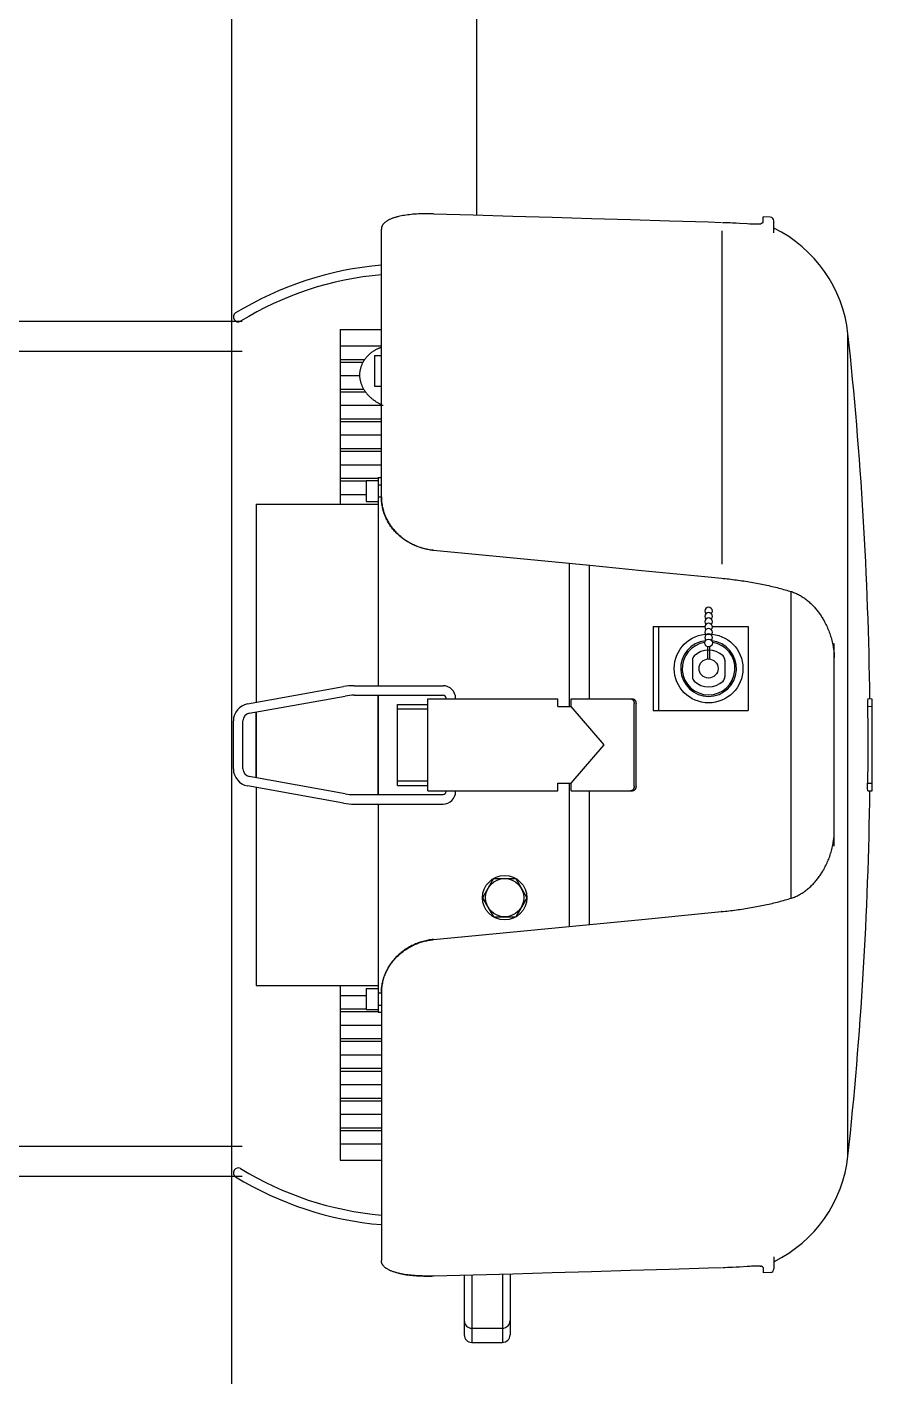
# Model space of a CAD drawing. Header units: millimetres. Extents: x -139278 to 641613, y -260926 to 217780.
# Drawn here: x 234528.3 to 234752.6, y 29553.1 to 29911 of the extents above; entities that cross this region are included whole.
import ezdxf

# ---------------------------------------------------------------- set-up
doc = ezdxf.new("R2010")
doc.units = ezdxf.units.MM

msp = doc.modelspace()

# ---------------------------------------------------------------- linework, layer by layer
msp.add_line((234582.685, 28990.722), (234582.685, 30721.392))
at = {"ltscale": 4}
for p, q in [((234647.671, 29955.354), (234647.671, 29860.963)), ((234725.622, 29860.545), (234723.745, 29860.643)), ((234723.745, 29859.301), (234723.745, 29860.643)), ((234622.39, 29786.318), (234622.39, 29857.334)), ((234712.825, 29768.469), (234712.825, 29856.947)), ((234726.583, 29856.354), (234726.583, 29859.533)), ((234471.171, 29832.955), (234585.471, 29832.955)), ((234611.435, 29830.708), (234622.39, 29830.708)), ((234611.435, 29830.708), (234611.435, 29784.378)), ((234746.237, 29720.525), (234746.237, 29829.607)), ((234471.171, 29824.955), (234585.471, 29824.955)), ((234611.435, 29826.408), (234622.39, 29826.408)), ((234620.557, 29823.848), (234622.39, 29823.848)), ((234620.557, 29823.848), (234620.557, 29815.74)), ((234611.435, 29822.825), (234618.002, 29822.825)), ((234611.435, 29822.108), (234617.545, 29822.108)), ((234611.435, 29818.524), (234616.604, 29818.524)), ((234611.435, 29814.941), (234617.671, 29814.941)), ((234611.435, 29814.224), (234618.144, 29814.224)), ((234620.557, 29815.74), (234622.39, 29815.74)), ((234611.435, 29810.641), (234622.882, 29810.641)), ((234611.435, 29807.058), (234622.39, 29807.058)), ((234611.435, 29806.341), (234622.39, 29806.341)), ((234611.435, 29802.757), (234622.39, 29802.757)), ((234611.435, 29799.174), (234622.39, 29799.174)), ((234611.435, 29798.457), (234622.39, 29798.457)), ((234611.435, 29794.874), (234622.39, 29794.874)), ((234611.435, 29791.29), (234621.571, 29791.29)), ((234611.435, 29790.574), (234618.385, 29790.574)), ((234618.385, 29790.713), (234618.385, 29785.138)), ((234618.385, 29790.713), (234621.571, 29790.713)), ((234621.571, 29791.473), (234622.39, 29791.473)), ((234621.571, 29791.473), (234621.571, 29784.378)), ((234621.571, 29790.713), (234621.571, 29785.138)), ((234621.571, 29789.547), (234622.39, 29789.547)), ((234589.137, 29784.378), (234621.571, 29784.378)), ((234589.137, 29784.378), (234589.137, 29731.807)), ((234611.435, 29786.99), (234618.385, 29786.99)), ((234618.385, 29785.138), (234621.571, 29785.138)), ((234621.571, 29786.304), (234622.39, 29786.304)), ((234621.571, 29784.378), (234621.571, 29736.233)), ((234672.248, 29768.703), (234672.248, 29730.71)), ((234677.53, 29768.189), (234677.53, 29732.737)), ((234731.034, 29761.249), (234731.034, 29679.863)), ((234694.53, 29751.945), (234708.241, 29751.945)), ((234694.53, 29751.945), (234694.53, 29729.647)), ((234695.965, 29751.945), (234695.965, 29729.647)), ((234710.244, 29751.945), (234719.782, 29751.945)), ((234719.782, 29751.945), (234719.782, 29729.647)), ((234708.989, 29746.579), (234708.989, 29743.317)), ((234709.496, 29746.579), (234709.496, 29743.317)), ((234742.597, 29720.525), (234742.597, 29747.396)), ((234704.935, 29743.031), (234704.935, 29738.561)), ((234713.55, 29743.031), (234713.55, 29738.561)), ((234586.865, 29731.398), (234612.365, 29735.985)), ((234615.146, 29736.233), (234638.754, 29736.233)), ((234587.313, 29728.905), (234612.814, 29733.492)), ((234615.146, 29733.7), (234638.754, 29733.7)), ((234621.571, 29707.35), (234621.571, 29733.7)), ((234621.571, 29733.7), (234621.571, 29707.35)), ((234626.643, 29731.268), (234634.751, 29731.268)), ((234626.643, 29709.783), (234626.643, 29731.268)), ((234634.751, 29708.313), (234634.751, 29732.737)), ((234634.751, 29732.737), (234669.208, 29732.737)), ((234639.565, 29732.737), (234639.565, 29732.889)), ((234642.098, 29732.737), (234642.098, 29732.889)), ((234669.208, 29730.71), (234669.208, 29732.737)), ((234669.208, 29730.71), (234672.755, 29730.71)), ((234672.755, 29730.71), (234672.755, 29732.737)), ((234672.755, 29732.737), (234689.055, 29732.737)), ((234681.534, 29720.525), (234672.755, 29730.71)), ((234689.484, 29709.529), (234689.484, 29731.521)), ((234689.984, 29709.529), (234689.984, 29731.521)), ((234752.631, 29732.688), (234751.498, 29732.707)), ((234752.631, 29708.362), (234752.631, 29732.688)), ((234589.137, 29711.817), (234589.137, 29729.233)), ((234589.137, 29729.233), (234589.137, 29711.817)), ((234626.643, 29730.051), (234634.751, 29730.051)), ((234694.53, 29729.647), (234719.782, 29729.647)), ((234752.631, 29730.661), (234751.451, 29730.681)), ((234583.112, 29714.14), (234583.112, 29726.91)), ((234585.645, 29714.14), (234585.645, 29726.91)), ((234672.755, 29710.34), (234681.534, 29720.525)), ((234742.597, 29693.654), (234742.597, 29720.525)), ((234746.237, 29611.443), (234746.237, 29720.525)), ((234612.365, 29705.065), (234586.865, 29709.652)), ((234612.814, 29707.558), (234587.313, 29712.145)), ((234589.137, 29709.243), (234589.137, 29656.672)), ((234626.643, 29710.999), (234634.751, 29710.999)), ((234626.643, 29709.783), (234634.751, 29709.783)), ((234669.208, 29710.34), (234672.755, 29710.34)), ((234669.208, 29708.313), (234669.208, 29710.34)), ((234672.248, 29710.34), (234672.248, 29672.405)), ((234672.755, 29708.313), (234672.755, 29710.34)), ((234751.451, 29710.369), (234752.631, 29710.389)), ((234615.146, 29707.35), (234638.754, 29707.35)), ((234634.751, 29708.313), (234669.208, 29708.313)), ((234639.565, 29708.161), (234639.565, 29708.313)), ((234642.098, 29708.161), (234642.098, 29708.313)), ((234672.755, 29708.313), (234689.055, 29708.313)), ((234677.53, 29708.313), (234677.53, 29672.919)), ((234751.498, 29708.343), (234752.631, 29708.362)), ((234615.146, 29704.817), (234638.754, 29704.817)), ((234621.571, 29704.817), (234621.571, 29656.672)), ((234652.193, 29685.051), (234649.267, 29679.983)), ((234652.193, 29685.051), (234658.045, 29685.051)), ((234658.045, 29685.051), (234660.971, 29679.983)), ((234649.267, 29679.983), (234652.193, 29674.916)), ((234660.971, 29679.983), (234658.045, 29674.916)), ((234652.193, 29674.916), (234658.045, 29674.916)), ((234589.137, 29656.672), (234621.571, 29656.672)), ((234611.435, 29656.672), (234611.435, 29610.342)), ((234618.385, 29655.912), (234618.385, 29650.337)), ((234618.385, 29655.912), (234621.571, 29655.912)), ((234621.571, 29656.672), (234621.571, 29649.577)), ((234621.571, 29655.912), (234621.571, 29650.337)), ((234611.435, 29654.06), (234618.385, 29654.06)), ((234621.571, 29654.746), (234622.39, 29654.746)), ((234622.39, 29654.732), (234622.39, 29583.716)), ((234611.435, 29650.476), (234618.385, 29650.476)), ((234611.435, 29649.76), (234621.571, 29649.76)), ((234618.385, 29650.337), (234621.571, 29650.337)), ((234621.571, 29651.503), (234622.39, 29651.503)), ((234621.571, 29649.577), (234622.39, 29649.577)), ((234611.435, 29646.176), (234622.39, 29646.176)), ((234611.435, 29642.593), (234622.39, 29642.593)), ((234611.435, 29641.876), (234622.39, 29641.876)), ((234611.435, 29638.293), (234622.39, 29638.293)), ((234611.435, 29634.709), (234622.39, 29634.709)), ((234611.435, 29633.993), (234622.39, 29633.993)), ((234611.435, 29630.409), (234622.39, 29630.409)), ((234611.435, 29626.826), (234622.39, 29626.826)), ((234611.435, 29626.109), (234622.39, 29626.109)), ((234611.435, 29622.526), (234622.39, 29622.526)), ((234611.435, 29618.942), (234622.39, 29618.942)), ((234611.435, 29618.225), (234622.39, 29618.225)), ((234471.171, 29614.064), (234585.471, 29614.064)), ((234611.435, 29614.642), (234622.39, 29614.642)), ((234611.435, 29610.342), (234622.39, 29610.342)), ((234471.171, 29606.064), (234585.471, 29606.064)), ((234726.583, 29584.696), (234726.583, 29581.517)), ((234723.745, 29581.749), (234723.745, 29580.407)), ((234725.622, 29580.505), (234723.745, 29580.407)), ((234644.376, 29579.834), (234644.376, 29563.992)), ((234646.403, 29579.891), (234646.403, 29561.965)), ((234654.511, 29580.123), (234654.511, 29561.965)), ((234656.538, 29580.181), (234656.538, 29563.992)), ((234646.403, 29565.739), (234654.511, 29565.739)), ((234646.403, 29561.965), (234654.511, 29561.965))]:
    msp.add_line(p, q, dxfattribs=at)
for points in [[(234636.268, 29861.443), (234635.748, 29861.455), (234635.231, 29861.462), (234634.716, 29861.464), (234634.204, 29861.462), (234633.696, 29861.454), (234633.193, 29861.441), (234632.695, 29861.423), (234632.203, 29861.4), (234631.717, 29861.371), (234631.239, 29861.338), (234630.767, 29861.299), (234630.304, 29861.255), (234629.849, 29861.206), (234629.403, 29861.152), (234628.967, 29861.092), (234628.542, 29861.026), (234628.127, 29860.956), (234627.723, 29860.88), (234627.331, 29860.799), (234626.951, 29860.712), (234626.736, 29860.659), (234626.526, 29860.605), (234626.32, 29860.549), (234626.119, 29860.491), (234625.922, 29860.431), (234625.73, 29860.369), (234625.542, 29860.306), (234625.36, 29860.24), (234625.182, 29860.174), (234625.009, 29860.105), (234624.842, 29860.035), (234624.679, 29859.962), (234624.522, 29859.889), (234624.37, 29859.813), (234624.223, 29859.736), (234624.081, 29859.657), (234623.945, 29859.577), (234623.814, 29859.495), (234623.689, 29859.411), (234623.57, 29859.326), (234623.456, 29859.239), (234623.347, 29859.151), (234623.244, 29859.061), (234623.147, 29858.97), (234623.056, 29858.877), (234622.971, 29858.783), (234622.891, 29858.687), (234622.817, 29858.59), (234622.749, 29858.492), (234622.687, 29858.393), (234622.63, 29858.292), (234622.58, 29858.19), (234622.536, 29858.087), (234622.497, 29857.982), (234622.464, 29857.877), (234622.438, 29857.77), (234622.417, 29857.662), (234622.402, 29857.554), (234622.393, 29857.444), (234622.39, 29857.334)], [(234636.268, 29861.443), (234646.801, 29861.147), (234657.297, 29860.847), (234667.755, 29860.543), (234678.177, 29860.234), (234688.561, 29859.921), (234698.907, 29859.604), (234709.215, 29859.282), (234712.642, 29859.174)], [(234712.906, 29859.166), (234713.594, 29859.146), (234714.274, 29859.122), (234714.945, 29859.096), (234715.604, 29859.067), (234716.565, 29859.019), (234717.488, 29858.968), (234719.459, 29858.854), (234720.211, 29858.813), (234720.679, 29858.79), (234721.118, 29858.772), (234721.527, 29858.759), (234721.813, 29858.754), (234722.081, 29858.753), (234722.331, 29858.756), (234722.561, 29858.763), (234722.705, 29858.771), (234722.839, 29858.781), (234722.964, 29858.794), (234723.081, 29858.808)], [(234723.639, 29859.075), (234723.604, 29859.041), (234723.565, 29859.007), (234723.521, 29858.975), (234723.472, 29858.943), (234723.418, 29858.914), (234723.36, 29858.887), (234723.297, 29858.862), (234723.229, 29858.84), (234723.158, 29858.822), (234723.081, 29858.808)], [(234723.639, 29859.075), (234723.677, 29859.12), (234723.706, 29859.166), (234723.728, 29859.211), (234723.735, 29859.233), (234723.74, 29859.256), (234723.744, 29859.278), (234723.745, 29859.301)], [(234622.39, 29825.96), (234622.319, 29825.941), (234622.17, 29825.896), (234622.022, 29825.848), (234621.875, 29825.797), (234621.728, 29825.743), (234621.583, 29825.686), (234621.439, 29825.626), (234621.295, 29825.562), (234621.153, 29825.496), (234621.012, 29825.426), (234620.872, 29825.354), (234620.733, 29825.278), (234620.596, 29825.2), (234620.46, 29825.119), (234620.303, 29825.02), (234620.148, 29824.918), (234619.995, 29824.812), (234619.844, 29824.702), (234619.695, 29824.589), (234619.548, 29824.472), (234619.404, 29824.352), (234619.262, 29824.228), (234619.123, 29824.101), (234618.986, 29823.971), (234618.852, 29823.837), (234618.721, 29823.701), (234618.593, 29823.561), (234618.468, 29823.419), (234618.346, 29823.273), (234618.227, 29823.125), (234618.112, 29822.975), (234618, 29822.822), (234617.892, 29822.666), (234617.788, 29822.508), (234617.687, 29822.348), (234617.59, 29822.186), (234617.497, 29822.022), (234617.409, 29821.855), (234617.324, 29821.687), (234617.244, 29821.518), (234617.168, 29821.346), (234617.097, 29821.173), (234617.03, 29820.999), (234616.968, 29820.824), (234616.91, 29820.647), (234616.858, 29820.469), (234616.81, 29820.29), (234616.767, 29820.111), (234616.729, 29819.93), (234616.696, 29819.749), (234616.667, 29819.568), (234616.644, 29819.385), (234616.626, 29819.203), (234616.613, 29819.02), (234616.605, 29818.836), (234616.603, 29818.651), (234616.605, 29818.466), (234616.613, 29818.281), (234616.626, 29818.097), (234616.644, 29817.913), (234616.667, 29817.729), (234616.695, 29817.546), (234616.728, 29817.364), (234616.766, 29817.182), (234616.809, 29817.001), (234616.857, 29816.821), (234616.91, 29816.642), (234616.967, 29816.464), (234617.029, 29816.287), (234617.096, 29816.111), (234617.167, 29815.937), (234617.242, 29815.764), (234617.322, 29815.592), (234617.406, 29815.423), (234617.494, 29815.254), (234617.586, 29815.088), (234617.682, 29814.923), (234617.781, 29814.76), (234617.885, 29814.599), (234617.991, 29814.44), (234618.102, 29814.283), (234618.215, 29814.128), (234618.332, 29813.975), (234618.452, 29813.824), (234618.575, 29813.676), (234618.702, 29813.53), (234618.83, 29813.386), (234618.962, 29813.245), (234619.096, 29813.107), (234619.233, 29812.971), (234619.372, 29812.837), (234619.514, 29812.707), (234619.657, 29812.578), (234619.803, 29812.453), (234619.949, 29812.332), (234620.097, 29812.214), (234620.246, 29812.099), (234620.398, 29811.986), (234620.551, 29811.877), (234620.706, 29811.77), (234620.862, 29811.666), (234621.02, 29811.565), (234621.179, 29811.467), (234621.34, 29811.372), (234621.502, 29811.28), (234621.665, 29811.191), (234621.83, 29811.106), (234621.996, 29811.023), (234622.163, 29810.943), (234622.331, 29810.867), (234622.39, 29810.841)], [(234636.259, 29772.15), (234635.905, 29772.188), (234635.552, 29772.234), (234635.2, 29772.287), (234634.85, 29772.347), (234634.502, 29772.415), (234634.155, 29772.489), (234633.811, 29772.571), (234633.469, 29772.661), (234633.129, 29772.757), (234632.792, 29772.86), (234632.457, 29772.971), (234632.126, 29773.088), (234631.797, 29773.212), (234631.472, 29773.343), (234631.15, 29773.481), (234630.832, 29773.626), (234630.518, 29773.777), (234630.207, 29773.935), (234629.901, 29774.099), (234629.598, 29774.27), (234629.301, 29774.447), (234629.007, 29774.63), (234628.719, 29774.819), (234628.435, 29775.014), (234628.156, 29775.215), (234627.883, 29775.422), (234627.614, 29775.635), (234627.352, 29775.853), (234627.094, 29776.077), (234626.842, 29776.306), (234626.597, 29776.541), (234626.357, 29776.78), (234626.123, 29777.025), (234625.895, 29777.274), (234625.674, 29777.528), (234625.459, 29777.787), (234625.25, 29778.05), (234625.048, 29778.318), (234624.853, 29778.59), (234624.665, 29778.866), (234624.483, 29779.146), (234624.309, 29779.429), (234624.142, 29779.717), (234623.982, 29780.008), (234623.829, 29780.302), (234623.684, 29780.599), (234623.546, 29780.9), (234623.415, 29781.203), (234623.292, 29781.509), (234623.177, 29781.817), (234623.069, 29782.129), (234622.969, 29782.442), (234622.877, 29782.757), (234622.793, 29783.075), (234622.717, 29783.394), (234622.649, 29783.714), (234622.588, 29784.037), (234622.536, 29784.36), (234622.491, 29784.685), (234622.455, 29785.01), (234622.427, 29785.336), (234622.406, 29785.663), (234622.394, 29785.991), (234622.39, 29786.318)], [(234622.39, 29786.318), (234622.392, 29786.09), (234622.399, 29785.861), (234622.409, 29785.632), (234622.424, 29785.403), (234622.443, 29785.174), (234622.466, 29784.945), (234622.493, 29784.717), (234622.524, 29784.488), (234622.56, 29784.259), (234622.6, 29784.031), (234622.644, 29783.804), (234622.692, 29783.576), (234622.744, 29783.35), (234622.801, 29783.124), (234622.862, 29782.898), (234622.926, 29782.673), (234622.995, 29782.449), (234623.068, 29782.226), (234623.145, 29782.004), (234623.226, 29781.782), (234623.311, 29781.562), (234623.4, 29781.343), (234623.494, 29781.125), (234623.591, 29780.908), (234623.692, 29780.693), (234623.797, 29780.479), (234623.905, 29780.266), (234624.018, 29780.055), (234624.135, 29779.846), (234624.255, 29779.638), (234624.379, 29779.432), (234624.507, 29779.227), (234624.638, 29779.024), (234624.773, 29778.824), (234624.912, 29778.625), (234625.055, 29778.428), (234625.201, 29778.233), (234625.35, 29778.041), (234625.503, 29777.85), (234625.66, 29777.662), (234625.854, 29777.437), (234626.053, 29777.215), (234626.257, 29776.996), (234626.466, 29776.782), (234626.679, 29776.571), (234626.897, 29776.364), (234627.12, 29776.161), (234627.346, 29775.963), (234627.577, 29775.768), (234627.813, 29775.578), (234628.052, 29775.392), (234628.295, 29775.21), (234628.542, 29775.033), (234628.793, 29774.86), (234629.048, 29774.693), (234629.306, 29774.53), (234629.568, 29774.371), (234629.833, 29774.218), (234630.101, 29774.069), (234630.372, 29773.926), (234630.646, 29773.788), (234630.923, 29773.655), (234631.203, 29773.527), (234631.486, 29773.404), (234631.771, 29773.287), (234632.059, 29773.175), (234632.348, 29773.068), (234632.64, 29772.967), (234632.934, 29772.872), (234633.23, 29772.782), (234633.528, 29772.697), (234633.828, 29772.619), (234634.129, 29772.546), (234634.431, 29772.478), (234634.735, 29772.417), (234635.04, 29772.361), (234635.346, 29772.311), (234635.652, 29772.267), (234635.96, 29772.228), (234636.268, 29772.196)], [(234636.268, 29772.196), (234650.076, 29770.858), (234663.883, 29769.517), (234677.689, 29768.173), (234691.495, 29766.826), (234708.236, 29765.189), (234712.64, 29764.758)], [(234712.64, 29764.758), (234713.14, 29764.708), (234713.639, 29764.656), (234714.138, 29764.601), (234714.637, 29764.544), (234715.134, 29764.486), (234715.631, 29764.425), (234716.126, 29764.361), (234716.621, 29764.296), (234717.114, 29764.229), (234717.606, 29764.159), (234718.096, 29764.088), (234718.585, 29764.014), (234719.073, 29763.939), (234719.558, 29763.861), (234720.042, 29763.781), (234720.523, 29763.7), (234721.003, 29763.616), (234721.48, 29763.53), (234721.955, 29763.443), (234722.428, 29763.353), (234722.898, 29763.262), (234723.365, 29763.169), (234723.83, 29763.074), (234724.292, 29762.977), (234724.751, 29762.878), (234725.207, 29762.777), (234725.659, 29762.675), (234726.109, 29762.571), (234726.555, 29762.465), (234726.998, 29762.357), (234727.437, 29762.248), (234727.873, 29762.137), (234728.305, 29762.025), (234728.733, 29761.911), (234729.157, 29761.795), (234729.578, 29761.678), (234729.994, 29761.559), (234730.406, 29761.438), (234730.813, 29761.317), (234731.216, 29761.193)], [(234731.216, 29761.193), (234731.494, 29761.099), (234731.769, 29760.997), (234732.041, 29760.89), (234732.31, 29760.776), (234732.575, 29760.657), (234732.837, 29760.531), (234733.096, 29760.4), (234733.352, 29760.264), (234733.604, 29760.123), (234733.853, 29759.976), (234734.099, 29759.824), (234734.341, 29759.668), (234734.579, 29759.507), (234734.814, 29759.341), (234735.046, 29759.171), (234735.274, 29758.997), (234735.498, 29758.819), (234735.719, 29758.636), (234735.937, 29758.45), (234736.151, 29758.26), (234736.362, 29758.066), (234736.568, 29757.868), (234736.772, 29757.667), (234736.972, 29757.463), (234737.168, 29757.256), (234737.361, 29757.045), (234737.551, 29756.831), (234737.737, 29756.614), (234737.919, 29756.394), (234738.099, 29756.171), (234738.274, 29755.946), (234738.446, 29755.718), (234738.615, 29755.487), (234738.781, 29755.253), (234738.943, 29755.017), (234739.102, 29754.779), (234739.257, 29754.537), (234739.409, 29754.294), (234739.558, 29754.048), (234739.703, 29753.8), (234739.883, 29753.482), (234740.057, 29753.16), (234740.226, 29752.835), (234740.39, 29752.506), (234740.549, 29752.173), (234740.703, 29751.837), (234740.852, 29751.496), (234740.996, 29751.152), (234741.134, 29750.804), (234741.268, 29750.451), (234741.396, 29750.095), (234741.519, 29749.734), (234741.637, 29749.369), (234741.75, 29748.999), (234741.857, 29748.624), (234741.959, 29748.243), (234742.056, 29747.856), (234742.146, 29747.462), (234742.231, 29747.06), (234742.309, 29746.65), (234742.357, 29746.372), (234742.402, 29746.089), (234742.444, 29745.8), (234742.481, 29745.508), (234742.514, 29745.212), (234742.543, 29744.913), (234742.565, 29744.613), (234742.582, 29744.311), (234742.593, 29744.01), (234742.597, 29743.709)], [(234688.555, 29732.737), (234688.601, 29732.736), (234688.646, 29732.731), (234688.692, 29732.724), (234688.736, 29732.714), (234688.781, 29732.701), (234688.825, 29732.685), (234688.868, 29732.666), (234688.911, 29732.644), (234688.952, 29732.62), (234688.993, 29732.593), (234689.033, 29732.564), (234689.071, 29732.532), (234689.108, 29732.498), (234689.144, 29732.461), (234689.179, 29732.422), (234689.212, 29732.381), (234689.243, 29732.338), (234689.273, 29732.292), (234689.301, 29732.245), (234689.327, 29732.197), (234689.352, 29732.146), (234689.374, 29732.094), (234689.395, 29732.041), (234689.413, 29731.986), (234689.429, 29731.931), (234689.444, 29731.874), (234689.456, 29731.816), (234689.466, 29731.758), (234689.474, 29731.699), (234689.479, 29731.64), (234689.483, 29731.581), (234689.484, 29731.521)], [(234689.055, 29732.737), (234689.101, 29732.736), (234689.146, 29732.731), (234689.191, 29732.724), (234689.236, 29732.714), (234689.281, 29732.701), (234689.325, 29732.685), (234689.368, 29732.666), (234689.411, 29732.644), (234689.452, 29732.62), (234689.493, 29732.593), (234689.533, 29732.564), (234689.571, 29732.532), (234689.608, 29732.498), (234689.644, 29732.461), (234689.679, 29732.422), (234689.712, 29732.381), (234689.743, 29732.338), (234689.773, 29732.292), (234689.801, 29732.245), (234689.827, 29732.197), (234689.852, 29732.146), (234689.874, 29732.094), (234689.894, 29732.041), (234689.913, 29731.986), (234689.929, 29731.931), (234689.944, 29731.874), (234689.956, 29731.816), (234689.966, 29731.758), (234689.974, 29731.699), (234689.979, 29731.64), (234689.982, 29731.581), (234689.984, 29731.521)], [(234751.498, 29732.707), (234751.495, 29732.706), (234751.49, 29732.693), (234751.483, 29732.652), (234751.474, 29732.554), (234751.464, 29732.367), (234751.456, 29732.115), (234751.45, 29731.741), (234751.448, 29731.308), (234751.451, 29730.681)], [(234751.451, 29730.681), (234751.47, 29728.65), (234751.484, 29726.619), (234751.494, 29724.588), (234751.5, 29722.556), (234751.502, 29720.525), (234751.5, 29718.494), (234751.494, 29716.462), (234751.484, 29714.431), (234751.47, 29712.4), (234751.451, 29710.369)], [(234689.484, 29709.529), (234689.483, 29709.469), (234689.479, 29709.41), (234689.474, 29709.351), (234689.466, 29709.292), (234689.456, 29709.234), (234689.444, 29709.176), (234689.429, 29709.119), (234689.413, 29709.064), (234689.395, 29709.009), (234689.374, 29708.956), (234689.352, 29708.904), (234689.327, 29708.854), (234689.301, 29708.805), (234689.273, 29708.758), (234689.243, 29708.712), (234689.212, 29708.669), (234689.179, 29708.628), (234689.144, 29708.589), (234689.108, 29708.552), (234689.071, 29708.518), (234689.033, 29708.486), (234688.993, 29708.457), (234688.952, 29708.43), (234688.911, 29708.406), (234688.868, 29708.384), (234688.825, 29708.365), (234688.781, 29708.349), (234688.736, 29708.336), (234688.692, 29708.326), (234688.646, 29708.319), (234688.601, 29708.314), (234688.555, 29708.313)], [(234689.984, 29709.529), (234689.982, 29709.469), (234689.979, 29709.41), (234689.974, 29709.351), (234689.966, 29709.292), (234689.956, 29709.234), (234689.944, 29709.176), (234689.929, 29709.119), (234689.913, 29709.064), (234689.894, 29709.009), (234689.874, 29708.956), (234689.852, 29708.904), (234689.827, 29708.854), (234689.801, 29708.805), (234689.773, 29708.758), (234689.743, 29708.712), (234689.712, 29708.669), (234689.679, 29708.628), (234689.644, 29708.589), (234689.608, 29708.552), (234689.571, 29708.518), (234689.533, 29708.486), (234689.493, 29708.457), (234689.452, 29708.43), (234689.411, 29708.406), (234689.368, 29708.384), (234689.325, 29708.365), (234689.281, 29708.349), (234689.236, 29708.336), (234689.191, 29708.326), (234689.146, 29708.319), (234689.101, 29708.314), (234689.055, 29708.313)], [(234751.498, 29708.343), (234751.495, 29708.344), (234751.49, 29708.357), (234751.483, 29708.398), (234751.474, 29708.496), (234751.464, 29708.683), (234751.456, 29708.935), (234751.45, 29709.309), (234751.448, 29709.742), (234751.451, 29710.369)], [(234731.216, 29679.857), (234731.494, 29679.951), (234731.769, 29680.053), (234732.041, 29680.16), (234732.31, 29680.274), (234732.575, 29680.393), (234732.837, 29680.519), (234733.096, 29680.649), (234733.352, 29680.786), (234733.604, 29680.927), (234733.853, 29681.074), (234734.099, 29681.226), (234734.341, 29681.382), (234734.579, 29681.543), (234734.814, 29681.709), (234735.046, 29681.879), (234735.274, 29682.053), (234735.498, 29682.231), (234735.719, 29682.414), (234735.937, 29682.6), (234736.151, 29682.79), (234736.362, 29682.984), (234736.568, 29683.182), (234736.772, 29683.383), (234736.972, 29683.587), (234737.168, 29683.794), (234737.361, 29684.005), (234737.551, 29684.219), (234737.737, 29684.436), (234737.919, 29684.656), (234738.099, 29684.878), (234738.274, 29685.104), (234738.446, 29685.332), (234738.615, 29685.563), (234738.781, 29685.797), (234738.943, 29686.033), (234739.102, 29686.271), (234739.257, 29686.512), (234739.409, 29686.756), (234739.558, 29687.002), (234739.703, 29687.25), (234739.883, 29687.568), (234740.057, 29687.889), (234740.226, 29688.215), (234740.39, 29688.544), (234740.549, 29688.876), (234740.703, 29689.213), (234740.852, 29689.554), (234740.996, 29689.898), (234741.134, 29690.246), (234741.268, 29690.599), (234741.396, 29690.955), (234741.519, 29691.316), (234741.637, 29691.681), (234741.75, 29692.051), (234741.857, 29692.426), (234741.959, 29692.807), (234742.056, 29693.194), (234742.146, 29693.588), (234742.231, 29693.99), (234742.309, 29694.4), (234742.357, 29694.678), (234742.402, 29694.961), (234742.444, 29695.25), (234742.481, 29695.542), (234742.514, 29695.838), (234742.543, 29696.137), (234742.565, 29696.437), (234742.582, 29696.739), (234742.593, 29697.04), (234742.597, 29697.341)], [(234712.64, 29676.292), (234713.14, 29676.342), (234713.639, 29676.394), (234714.138, 29676.449), (234714.637, 29676.506), (234715.134, 29676.564), (234715.631, 29676.625), (234716.126, 29676.689), (234716.621, 29676.754), (234717.114, 29676.821), (234717.606, 29676.891), (234718.096, 29676.962), (234718.585, 29677.036), (234719.073, 29677.111), (234719.558, 29677.189), (234720.042, 29677.269), (234720.523, 29677.35), (234721.003, 29677.434), (234721.48, 29677.52), (234721.955, 29677.607), (234722.428, 29677.697), (234722.898, 29677.788), (234723.365, 29677.881), (234723.83, 29677.976), (234724.292, 29678.073), (234724.751, 29678.172), (234725.207, 29678.273), (234725.659, 29678.375), (234726.109, 29678.479), (234726.555, 29678.585), (234726.998, 29678.692), (234727.437, 29678.802), (234727.873, 29678.913), (234728.305, 29679.025), (234728.733, 29679.139), (234729.157, 29679.255), (234729.578, 29679.372), (234729.994, 29679.491), (234730.406, 29679.612), (234730.813, 29679.733), (234731.216, 29679.857)], [(234636.268, 29668.854), (234650.076, 29670.192), (234663.883, 29671.533), (234677.689, 29672.877), (234691.495, 29674.224), (234708.236, 29675.861), (234712.64, 29676.292)], [(234712.64, 29676.292), (234712.634, 29676.326), (234712.631, 29676.335), (234712.629, 29676.338)], [(234636.259, 29668.9), (234635.905, 29668.862), (234635.552, 29668.816), (234635.2, 29668.763), (234634.85, 29668.703), (234634.502, 29668.635), (234634.155, 29668.561), (234633.811, 29668.479), (234633.469, 29668.389), (234633.129, 29668.293), (234632.792, 29668.19), (234632.457, 29668.079), (234632.126, 29667.962), (234631.797, 29667.838), (234631.472, 29667.707), (234631.15, 29667.569), (234630.832, 29667.424), (234630.518, 29667.273), (234630.207, 29667.115), (234629.901, 29666.951), (234629.598, 29666.78), (234629.301, 29666.603), (234629.007, 29666.42), (234628.719, 29666.231), (234628.435, 29666.036), (234628.156, 29665.835), (234627.883, 29665.628), (234627.614, 29665.415), (234627.352, 29665.197), (234627.094, 29664.973), (234626.842, 29664.744), (234626.597, 29664.509), (234626.357, 29664.27), (234626.123, 29664.025), (234625.895, 29663.776), (234625.674, 29663.522), (234625.459, 29663.263), (234625.25, 29663), (234625.048, 29662.732), (234624.853, 29662.46), (234624.665, 29662.184), (234624.483, 29661.904), (234624.309, 29661.62), (234624.142, 29661.333), (234623.982, 29661.042), (234623.829, 29660.748), (234623.684, 29660.451), (234623.546, 29660.15), (234623.415, 29659.847), (234623.292, 29659.541), (234623.177, 29659.232), (234623.069, 29658.921), (234622.969, 29658.608), (234622.877, 29658.293), (234622.793, 29657.975), (234622.717, 29657.656), (234622.649, 29657.336), (234622.588, 29657.013), (234622.536, 29656.69), (234622.491, 29656.365), (234622.455, 29656.04), (234622.427, 29655.714), (234622.406, 29655.387), (234622.394, 29655.059), (234622.39, 29654.732)], [(234622.39, 29654.732), (234622.392, 29654.96), (234622.399, 29655.189), (234622.409, 29655.418), (234622.424, 29655.647), (234622.443, 29655.876), (234622.466, 29656.105), (234622.493, 29656.333), (234622.524, 29656.562), (234622.56, 29656.79), (234622.6, 29657.019), (234622.644, 29657.246), (234622.692, 29657.474), (234622.744, 29657.7), (234622.801, 29657.926), (234622.862, 29658.152), (234622.926, 29658.377), (234622.995, 29658.601), (234623.068, 29658.824), (234623.145, 29659.046), (234623.226, 29659.268), (234623.311, 29659.488), (234623.4, 29659.707), (234623.494, 29659.925), (234623.591, 29660.142), (234623.692, 29660.357), (234623.797, 29660.571), (234623.905, 29660.784), (234624.018, 29660.995), (234624.135, 29661.204), (234624.255, 29661.412), (234624.379, 29661.618), (234624.507, 29661.823), (234624.638, 29662.025), (234624.773, 29662.226), (234624.912, 29662.425), (234625.055, 29662.622), (234625.201, 29662.817), (234625.35, 29663.009), (234625.503, 29663.2), (234625.66, 29663.388), (234625.854, 29663.613), (234626.053, 29663.835), (234626.257, 29664.053), (234626.466, 29664.268), (234626.679, 29664.479), (234626.897, 29664.686), (234627.12, 29664.888), (234627.346, 29665.087), (234627.577, 29665.282), (234627.813, 29665.472), (234628.052, 29665.658), (234628.295, 29665.84), (234628.542, 29666.017), (234628.793, 29666.189), (234629.048, 29666.357), (234629.306, 29666.52), (234629.568, 29666.679), (234629.833, 29666.832), (234630.101, 29666.98), (234630.372, 29667.124), (234630.646, 29667.262), (234630.923, 29667.395), (234631.203, 29667.523), (234631.486, 29667.646), (234631.771, 29667.763), (234632.059, 29667.875), (234632.348, 29667.982), (234632.64, 29668.083), (234632.934, 29668.178), (234633.23, 29668.268), (234633.528, 29668.353), (234633.828, 29668.431), (234634.129, 29668.504), (234634.431, 29668.572), (234634.735, 29668.633), (234635.04, 29668.689), (234635.346, 29668.739), (234635.652, 29668.783), (234635.96, 29668.822), (234636.268, 29668.854)], [(234636.268, 29579.607), (234635.748, 29579.595), (234635.231, 29579.588), (234634.716, 29579.586), (234634.204, 29579.588), (234633.696, 29579.596), (234633.193, 29579.609), (234632.695, 29579.627), (234632.203, 29579.65), (234631.717, 29579.678), (234631.239, 29579.712), (234630.767, 29579.751), (234630.304, 29579.795), (234629.849, 29579.844), (234629.403, 29579.898), (234628.967, 29579.958), (234628.542, 29580.023), (234628.127, 29580.094), (234627.723, 29580.17), (234627.331, 29580.251), (234626.951, 29580.338), (234626.736, 29580.391), (234626.526, 29580.445), (234626.32, 29580.501), (234626.119, 29580.559), (234625.922, 29580.619), (234625.73, 29580.681), (234625.542, 29580.744), (234625.36, 29580.809), (234625.182, 29580.876), (234625.009, 29580.945), (234624.842, 29581.015), (234624.679, 29581.088), (234624.522, 29581.161), (234624.37, 29581.237), (234624.223, 29581.314), (234624.081, 29581.393), (234623.945, 29581.473), (234623.814, 29581.555), (234623.689, 29581.639), (234623.57, 29581.724), (234623.456, 29581.811), (234623.347, 29581.899), (234623.244, 29581.989), (234623.147, 29582.08), (234623.056, 29582.173), (234622.971, 29582.267), (234622.891, 29582.363), (234622.817, 29582.46), (234622.749, 29582.558), (234622.687, 29582.657), (234622.63, 29582.758), (234622.58, 29582.86), (234622.536, 29582.963), (234622.497, 29583.068), (234622.464, 29583.173), (234622.438, 29583.28), (234622.417, 29583.387), (234622.402, 29583.496), (234622.393, 29583.606), (234622.39, 29583.716)], [(234636.268, 29579.607), (234646.801, 29579.903), (234657.297, 29580.203), (234667.755, 29580.507), (234678.177, 29580.816), (234688.561, 29581.129), (234698.907, 29581.446), (234709.215, 29581.768), (234712.642, 29581.876)], [(234712.906, 29581.884), (234713.594, 29581.904), (234714.274, 29581.927), (234714.945, 29581.954), (234715.604, 29581.983), (234716.565, 29582.031), (234717.488, 29582.081), (234719.459, 29582.196), (234720.211, 29582.237), (234720.679, 29582.26), (234721.118, 29582.278), (234721.527, 29582.291), (234721.813, 29582.296), (234722.081, 29582.297), (234722.331, 29582.294), (234722.561, 29582.287), (234722.705, 29582.279), (234722.839, 29582.269), (234722.964, 29582.256), (234723.081, 29582.242)], [(234723.639, 29581.975), (234723.604, 29582.009), (234723.565, 29582.043), (234723.521, 29582.075), (234723.472, 29582.107), (234723.418, 29582.136), (234723.36, 29582.163), (234723.297, 29582.188), (234723.229, 29582.21), (234723.158, 29582.228), (234723.081, 29582.242)], [(234723.639, 29581.975), (234723.677, 29581.93), (234723.706, 29581.884), (234723.728, 29581.839), (234723.735, 29581.816), (234723.74, 29581.794), (234723.744, 29581.772), (234723.745, 29581.749)], [(234626.951, 29580.338), (234627.331, 29580.251), (234627.723, 29580.17), (234628.127, 29580.094), (234628.542, 29580.023), (234628.967, 29579.958), (234629.403, 29579.898), (234629.849, 29579.844), (234630.304, 29579.795), (234630.767, 29579.751), (234631.239, 29579.712), (234631.717, 29579.678), (234632.203, 29579.65), (234632.695, 29579.627), (234633.193, 29579.609), (234633.696, 29579.596), (234634.204, 29579.588), (234634.716, 29579.586), (234635.231, 29579.588), (234635.748, 29579.595), (234636.268, 29579.607)]]:
    msp.add_lwpolyline(points, dxfattribs=at)
for centre, radius in [((234709.242, 29740.796), 9.122), ((234709.242, 29747.56), 1.014), ((234709.242, 29740.796), 2.534), ((234655.119, 29679.983), 5.879), ((234655.119, 29679.983), 5.068)]:
    msp.add_circle(centre, radius, dxfattribs=at)
for centre, radius, start, end in [((234725.569, 29859.533), 1.014, 0, 87), ((234710.969, 29825.789), 35.474, 6.17838, 63.88684), ((234629.975, 29759.463), 88.685, 94.90619, 121.44598), ((234629.975, 29759.463), 86.151, 95.05086, 121.44598), ((234584.369, 29834.042), 1.267, 121.44598, 301.44598), ((233738.58, 29720.525), 1013.544, 0.688138, 6.178395), ((234709.242, 29756.019), 1.014, 315.93045, 224.06955), ((234709.242, 29754.609), 1.014, 315.93045, 224.06955), ((234709.242, 29753.2), 1.014, 315.93045, 224.06955), ((234709.242, 29751.79), 1.014, 315.93045, 224.06955), ((234709.242, 29750.38), 1.014, 315.93045, 224.06955), ((234709.242, 29748.97), 1.014, 315.93045, 224.06955), ((234709.242, 29740.796), 7.399, 96.40211, 270), ((234709.242, 29740.796), 6.993, 98.23125, 270), ((234709.242, 29740.086), 5.574, 46.56746, 133.43254), ((234709.242, 29740.796), 7.399, 270, 83.59789), ((234709.242, 29740.796), 6.993, 270, 81.76875), ((234706.455, 29743.031), 1.52, 133.43254, 180), ((234712.03, 29743.031), 1.52, 360, 46.56746), ((234706.455, 29738.561), 1.52, 180, 226.56746), ((234712.03, 29738.561), 1.52, 313.43254, 360), ((234615.146, 29720.525), 15.708, 90, 100.19741), ((234638.754, 29732.889), 3.344, 0, 90), ((234709.242, 29741.505), 5.574, 226.56746, 313.43254), ((234587.672, 29726.91), 4.56, 100.19741, 180), ((234615.146, 29720.525), 13.175, 90, 100.19741), ((234638.754, 29732.889), 0.811, 0, 90), ((234587.672, 29726.91), 2.027, 100.19741, 180), ((234587.672, 29714.14), 4.56, 180, 259.80259), ((234587.672, 29714.14), 2.027, 180, 259.80259), ((234615.146, 29720.525), 13.175, 259.80259, 270), ((234638.754, 29708.161), 0.811, 270, 0), ((234638.754, 29708.161), 3.344, 270, 0), ((233738.58, 29720.525), 1013.544, 353.821605, 359.311862), ((234615.146, 29720.525), 15.708, 259.80259, 270), ((234710.969, 29615.261), 35.474, 296.11316, 353.82162), ((234584.369, 29607.008), 1.267, 58.55402, 238.55402), ((234629.975, 29681.587), 88.685, 238.55402, 265.0938), ((234629.975, 29681.587), 86.151, 238.55402, 264.94914), ((234725.569, 29581.517), 1.014, 273, 360), ((234646.403, 29567.766), 2.027, 180, 270), ((234654.511, 29567.766), 2.027, 270, 360), ((234646.403, 29563.992), 2.027, 180, 270), ((234654.511, 29563.992), 2.027, 270, 360)]:
    msp.add_arc(centre, radius, start, end, dxfattribs=at)

doc.saveas('drawing.dxf')
